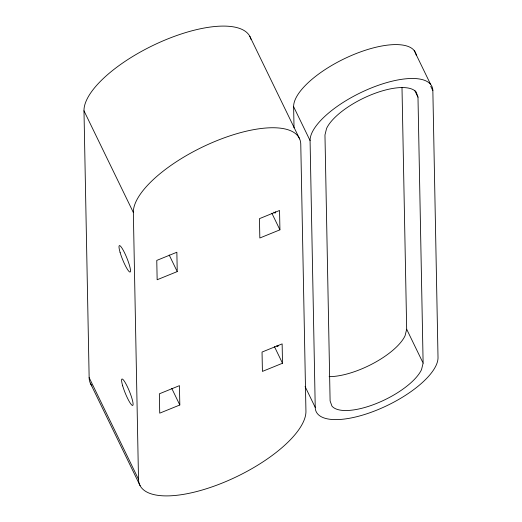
<?xml version="1.0" encoding="UTF-8"?>
<svg xmlns="http://www.w3.org/2000/svg" width="522" height="522" viewBox="0 0 522 522"><rect width="100%" height="100%" fill="white"/><g stroke="black" fill="none" stroke-linecap="round" stroke-linejoin="round"><path stroke-width="0.78" d="M401.999 87.67L406.671 329.225L405.072 335.744A50.712 19.164 -25.9 0 1 329.121 376.643M423.12 363.11L421.528 369.622A50.712 19.164 -25.9 0 1 377.028 403.252A50.712 19.164 -25.9 0 1 331.927 406.057L330.106 400.935L324.965 134.976L326.563 128.464A50.712 19.164 -25.9 0 1 371.064 94.834A50.712 19.164 -25.9 0 1 416.158 92.029L417.985 97.151L423.12 363.11L406.671 329.225M177.239 271.584L157.148 279.753L156.77 260.413L176.86 252.243L177.239 271.584L169.187 255.004M279.929 229.83L259.832 237.999L259.46 218.653L279.551 210.483L279.929 229.83L271.877 213.25M179.816 404.994L159.725 413.163L159.354 393.823L179.444 385.654L179.816 404.994L171.764 388.414M282.506 363.24L262.416 371.41L262.037 352.063L282.134 343.894L282.506 363.24L274.455 346.66M414.174 50.51L430.624 84.394M430.754 86.339L432.855 90.665L438.017 357.498A67.129 25.363 -25.9 0 1 377.158 409.979A67.129 25.363 -25.9 0 1 315.236 407.421L305.083 386.515M414.833 90.665L417.985 97.151M416.269 55.228A67.129 25.363 -25.9 0 0 352.702 54.96A67.129 25.363 -25.9 0 0 293.625 106.703L310.075 140.588L315.236 407.421M249.797 36.292L299.628 138.917M250.978 39.333A91.539 34.589 -25.9 0 0 163.027 40.879A91.539 34.589 -25.9 0 0 83.983 110.808L133.345 212.454L138.506 479.274A91.539 34.589 -25.9 0 0 222.94 482.765A91.539 34.589 -25.9 0 0 305.938 411.192L300.776 144.379A91.539 34.589 -25.9 0 0 216.336 140.881A91.539 34.589 -25.9 0 0 133.338 212.454M83.983 110.801L89.145 377.621L138.506 479.274M90.286 383.083L140.124 485.708M293.625 106.703L294.03 127.857M91.95 385.895A91.539 34.589 -25.9 0 1 89.138 377.628M275.629 211.769A14.238 2.264 67.9 0 1 273.835 212.134M278.2 345.44A14.238 2.264 67.9 0 1 276.719 345.877M310.075 140.588A67.129 25.363 -25.9 0 1 370.933 88.107A67.129 25.363 -25.9 0 1 432.855 90.665M120.099 252.42A14.238 2.264 67.9 0 0 130.024 272.047A14.238 2.264 67.9 0 0 124.171 252.022A14.238 2.264 67.9 0 0 120.099 252.42M122.677 385.83A14.238 2.264 67.9 0 0 132.601 405.457A14.238 2.264 67.9 0 0 126.748 385.432A14.238 2.264 67.9 0 0 122.677 385.83"/></g></svg>
